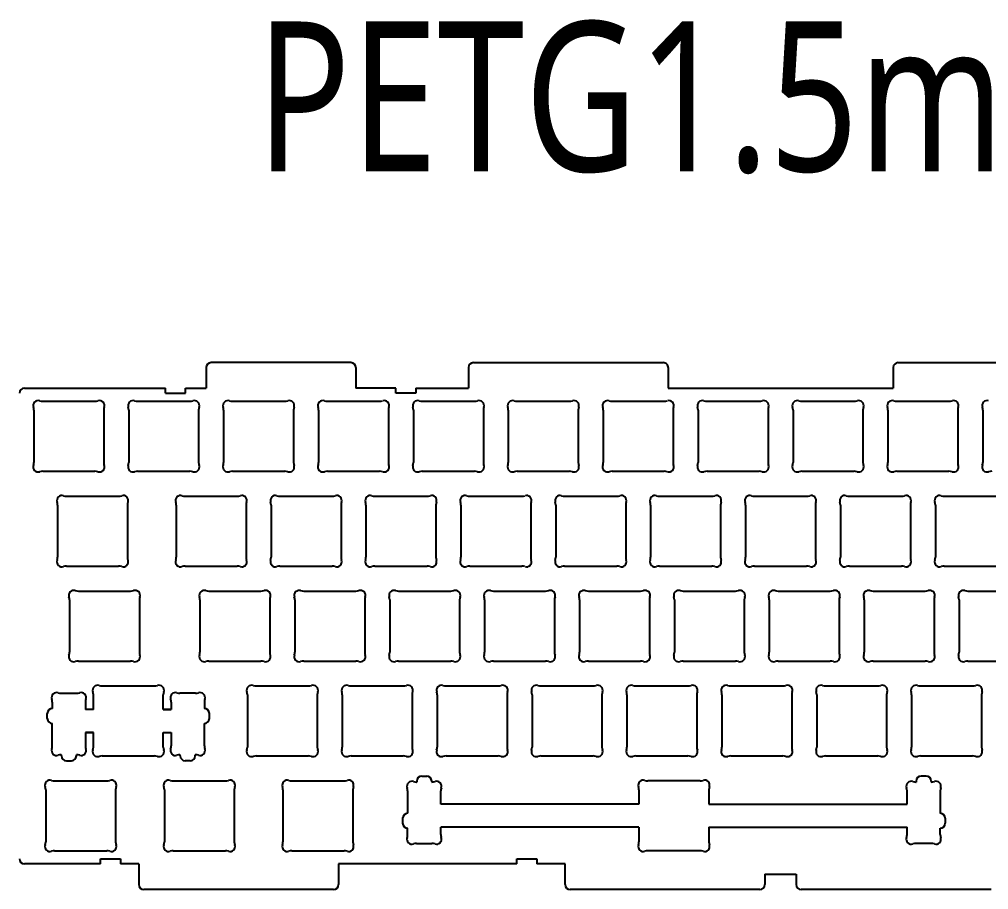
# Model space of a CAD drawing. Header units: inches. Extents: x 70 to 1310, y 181 to 772.
# Drawn here: x 999.9 to 1194, y 515.4 to 689.6 of the extents above; entities that cross this region are included whole.
import ezdxf

# ---------------------------------------------------------------- set-up
doc = ezdxf.new("R2010")
doc.units = ezdxf.units.IN
doc.header["$LTSCALE"] = 1.21
doc.header["$MEASUREMENT"] = 0
doc.layers.get('0').update_dxf_attribs({"linetype": 'CONTINUOUS'})
doc.styles.get("Standard").update_dxf_attribs({"font": 'txt', "width": 0.8})

msp = doc.modelspace()

# ---------------------------------------------------------------- linework, layer by layer
for p, q in [((1037.29, 619.91), (1037.29, 615.78)), ((1066.29, 620.91), (1038.29, 620.91)), ((1067.29, 619.91), (1067.29, 615.78)), ((1029.14, 614.78), (1029.14, 615.78)), ((1033.14, 614.78), (1033.14, 615.78)), ((1075.29, 615.78), (1067.29, 615.78)), ((1029.14, 614.78), (1033.14, 614.78)), ((1002.79, 611.38), (1002.79, 600.94)), ((1004.57, 613.16), (1015.01, 613.16)), ((1016.79, 611.38), (1016.79, 600.94)), ((1021.79, 611.38), (1021.79, 600.94)), ((1023.57, 613.16), (1034.01, 613.16)), ((1035.79, 611.38), (1035.79, 600.94)), ((1040.79, 611.38), (1040.79, 600.94)), ((1042.57, 613.16), (1053.01, 613.16)), ((1054.79, 611.38), (1054.79, 600.94)), ((1059.79, 611.38), (1059.79, 600.94)), ((1061.57, 613.16), (1072.01, 613.16)), ((1073.79, 611.38), (1073.79, 600.94)), ((1078.79, 611.38), (1078.79, 600.94)), ((1080.57, 613.16), (1091.01, 613.16)), ((1092.79, 611.38), (1092.79, 600.94)), ((1097.79, 611.38), (1097.79, 600.94)), ((1099.57, 613.16), (1110.01, 613.16)), ((1111.79, 611.38), (1111.79, 600.94)), ((1116.79, 611.38), (1116.79, 600.94)), ((1118.57, 613.16), (1129.01, 613.16)), ((1130.79, 611.38), (1130.79, 600.94)), ((1135.79, 611.38), (1135.79, 600.94)), ((1137.57, 613.16), (1148.01, 613.16)), ((1149.79, 611.38), (1149.79, 600.94)), ((1154.79, 611.38), (1154.79, 600.94)), ((1156.57, 613.16), (1167.01, 613.16)), ((1168.79, 611.38), (1168.79, 600.94)), ((1173.79, 611.38), (1173.79, 600.94)), ((1175.57, 613.16), (1186.01, 613.16)), ((1187.79, 611.38), (1187.79, 600.94)), ((1192.79, 611.38), (1192.79, 600.94)), ((1004.57, 599.16), (1015.01, 599.16)), ((1023.57, 599.16), (1034.01, 599.16)), ((1042.57, 599.16), (1053.01, 599.16)), ((1061.57, 599.16), (1072.01, 599.16)), ((1080.57, 599.16), (1091.01, 599.16)), ((1099.57, 599.16), (1110.01, 599.16)), ((1118.57, 599.16), (1129.01, 599.16)), ((1137.57, 599.16), (1148.01, 599.16)), ((1156.57, 599.16), (1167.01, 599.16)), ((1175.57, 599.16), (1186.01, 599.16)), ((1009.32, 594.16), (1019.76, 594.16)), ((1033.07, 594.16), (1043.51, 594.16)), ((1052.07, 594.16), (1062.51, 594.16)), ((1071.07, 594.16), (1081.51, 594.16)), ((1090.07, 594.16), (1100.51, 594.16)), ((1109.07, 594.16), (1119.51, 594.16)), ((1128.07, 594.16), (1138.51, 594.16)), ((1147.07, 594.16), (1157.51, 594.16)), ((1166.07, 594.16), (1176.51, 594.16)), ((1185.07, 594.16), (1195.51, 594.16)), ((1007.54, 592.38), (1007.54, 581.94)), ((1021.54, 592.38), (1021.54, 581.94)), ((1031.29, 592.38), (1031.29, 581.94)), ((1045.29, 592.38), (1045.29, 581.94)), ((1050.29, 592.38), (1050.29, 581.94)), ((1064.29, 592.38), (1064.29, 581.94)), ((1069.29, 592.38), (1069.29, 581.94)), ((1083.29, 592.38), (1083.29, 581.94)), ((1088.29, 592.38), (1088.29, 581.94)), ((1102.29, 592.38), (1102.29, 581.94)), ((1107.29, 592.38), (1107.29, 581.94)), ((1121.29, 592.38), (1121.29, 581.94)), ((1126.29, 592.38), (1126.29, 581.94)), ((1140.29, 592.38), (1140.29, 581.94)), ((1145.29, 592.38), (1145.29, 581.94)), ((1159.29, 592.38), (1159.29, 581.94)), ((1164.29, 592.38), (1164.29, 581.94)), ((1178.29, 592.38), (1178.29, 581.94)), ((1183.29, 592.38), (1183.29, 581.94)), ((1009.32, 580.16), (1019.76, 580.16)), ((1033.07, 580.16), (1043.51, 580.16)), ((1052.07, 580.16), (1062.51, 580.16)), ((1071.07, 580.16), (1081.51, 580.16)), ((1090.07, 580.16), (1100.51, 580.16)), ((1109.07, 580.16), (1119.51, 580.16)), ((1128.07, 580.16), (1138.51, 580.16)), ((1147.07, 580.16), (1157.51, 580.16)), ((1166.07, 580.16), (1176.51, 580.16)), ((1185.07, 580.16), (1195.51, 580.16)), ((1011.7, 575.16), (1022.14, 575.16)), ((1037.82, 575.16), (1048.26, 575.16)), ((1056.82, 575.16), (1067.26, 575.16)), ((1075.82, 575.16), (1086.26, 575.16)), ((1094.82, 575.16), (1105.26, 575.16)), ((1113.82, 575.16), (1124.26, 575.16)), ((1132.82, 575.16), (1143.26, 575.16)), ((1151.82, 575.16), (1162.26, 575.16)), ((1170.82, 575.16), (1181.26, 575.16)), ((1189.82, 575.16), (1200.26, 575.16)), ((1009.92, 573.38), (1009.92, 562.94)), ((1023.92, 573.38), (1023.92, 562.94)), ((1036.04, 573.38), (1036.04, 562.94)), ((1050.04, 573.38), (1050.04, 562.94)), ((1055.04, 573.38), (1055.04, 562.94)), ((1069.04, 573.38), (1069.04, 562.94)), ((1074.04, 573.38), (1074.04, 562.94)), ((1088.04, 573.38), (1088.04, 562.94)), ((1093.04, 573.38), (1093.04, 562.94)), ((1107.04, 573.38), (1107.04, 562.94)), ((1112.04, 573.38), (1112.04, 562.94)), ((1126.04, 573.38), (1126.04, 562.94)), ((1131.04, 573.38), (1131.04, 562.94)), ((1145.04, 573.38), (1145.04, 562.94)), ((1150.04, 573.38), (1150.04, 562.94)), ((1164.04, 573.38), (1164.04, 562.94)), ((1169.04, 573.38), (1169.04, 562.94)), ((1183.04, 573.38), (1183.04, 562.94)), ((1188.04, 573.38), (1188.04, 562.94)), ((1011.7, 561.16), (1022.14, 561.16)), ((1037.82, 561.16), (1048.26, 561.16)), ((1056.82, 561.16), (1067.26, 561.16)), ((1075.82, 561.16), (1086.26, 561.16)), ((1094.82, 561.16), (1105.26, 561.16)), ((1113.82, 561.16), (1124.26, 561.16)), ((1132.82, 561.16), (1143.26, 561.16)), ((1151.82, 561.16), (1162.26, 561.16)), ((1170.82, 561.16), (1181.26, 561.16)), ((1189.82, 561.16), (1200.26, 561.16)), ((1016.48, 556.16), (1026.92, 556.16)), ((1047.32, 556.16), (1057.76, 556.16)), ((1066.32, 556.16), (1076.76, 556.16)), ((1085.32, 556.16), (1095.76, 556.16)), ((1104.32, 556.16), (1114.76, 556.16)), ((1123.32, 556.16), (1133.76, 556.16)), ((1142.32, 556.16), (1152.76, 556.16)), ((1161.32, 556.16), (1171.76, 556.16)), ((1180.32, 556.16), (1190.76, 556.16)), ((1008.25, 554.69), (1011.35, 554.69)), ((1014.7, 551.46), (1014.7, 554.38)), ((1028.7, 551.46), (1028.7, 554.38)), ((1035.15, 554.69), (1032.05, 554.69)), ((1045.54, 554.38), (1045.54, 543.94)), ((1059.54, 554.38), (1059.54, 543.94)), ((1064.54, 554.38), (1064.54, 543.94)), ((1078.54, 554.38), (1078.54, 543.94)), ((1083.54, 554.38), (1083.54, 543.94)), ((1097.54, 554.38), (1097.54, 543.94)), ((1102.54, 554.38), (1102.54, 543.94)), ((1116.54, 554.38), (1116.54, 543.94)), ((1121.54, 554.38), (1121.54, 543.94)), ((1135.54, 554.38), (1135.54, 543.94)), ((1140.54, 554.38), (1140.54, 543.94)), ((1154.54, 554.38), (1154.54, 543.94)), ((1159.54, 554.38), (1159.54, 543.94)), ((1173.54, 554.38), (1173.54, 543.94)), ((1178.54, 554.38), (1178.54, 543.94)), ((1192.54, 554.38), (1192.54, 543.94)), ((1006.48, 552.91), (1006.48, 551.66)), ((1013.13, 552.91), (1013.13, 551.46)), ((1014.7, 551.46), (1013.13, 551.46)), ((1028.7, 551.46), (1030.28, 551.46)), ((1030.28, 552.91), (1030.28, 551.46)), ((1036.93, 552.91), (1036.93, 551.66)), ((1005.48, 549.66), (1005.48, 550.66)), ((1037.93, 549.66), (1037.93, 550.66)), ((1006.48, 544.17), (1006.48, 548.66)), ((1036.93, 544.17), (1036.93, 548.66)), ((1014.7, 546.86), (1013.13, 546.86)), ((1013.13, 546.86), (1013.13, 544.17)), ((1014.7, 543.94), (1014.7, 546.86)), ((1028.7, 546.86), (1030.28, 546.86)), ((1028.7, 543.94), (1028.7, 546.86)), ((1030.28, 546.86), (1030.28, 544.17)), ((1008.25, 542.39), (1008.3, 542.39)), ((1008.3, 542.19), (1008.3, 542.39)), ((1011.3, 542.19), (1011.3, 542.39)), ((1011.35, 542.39), (1011.3, 542.39)), ((1016.48, 542.16), (1026.92, 542.16)), ((1032.05, 542.39), (1032.1, 542.39)), ((1032.1, 542.19), (1032.1, 542.39)), ((1035.1, 542.19), (1035.1, 542.39)), ((1035.15, 542.39), (1035.1, 542.39)), ((1047.32, 542.16), (1057.76, 542.16)), ((1066.32, 542.16), (1076.76, 542.16)), ((1085.32, 542.16), (1095.76, 542.16)), ((1104.32, 542.16), (1114.76, 542.16)), ((1123.32, 542.16), (1133.76, 542.16)), ((1142.32, 542.16), (1152.76, 542.16)), ((1161.32, 542.16), (1171.76, 542.16)), ((1180.32, 542.16), (1190.76, 542.16)), ((1009.3, 541.19), (1010.3, 541.19)), ((1034.1, 541.19), (1033.1, 541.19)), ((1080.45, 538.13), (1081.45, 538.13)), ((1181.45, 538.13), (1180.45, 538.13)), ((1006.95, 537.16), (1017.39, 537.16)), ((1030.7, 537.16), (1041.14, 537.16)), ((1054.45, 537.16), (1064.89, 537.16)), ((1079.4, 536.93), (1079.45, 536.93)), ((1079.45, 537.13), (1079.45, 536.93)), ((1082.45, 537.13), (1082.45, 536.93)), ((1082.5, 536.93), (1082.45, 536.93)), ((1136.17, 537.16), (1125.73, 537.16)), ((1179.4, 536.93), (1179.45, 536.93)), ((1179.45, 537.13), (1179.45, 536.93)), ((1182.45, 537.13), (1182.45, 536.93)), ((1182.49, 536.93), (1182.45, 536.93)), ((1005.17, 535.38), (1005.17, 524.94)), ((1019.17, 535.38), (1019.17, 524.94)), ((1028.92, 535.38), (1028.92, 524.94)), ((1042.92, 535.38), (1042.92, 524.94)), ((1052.67, 535.38), (1052.67, 524.94)), ((1066.67, 535.38), (1066.67, 524.94)), ((1077.63, 535.15), (1077.63, 530.66)), ((1084.28, 532.46), (1084.28, 535.15)), ((1123.95, 535.38), (1123.95, 532.46)), ((1137.95, 535.38), (1137.95, 532.46)), ((1177.62, 532.46), (1177.62, 535.15)), ((1184.27, 535.15), (1184.27, 530.66)), ((1123.95, 532.46), (1084.28, 532.46)), ((1137.95, 532.46), (1177.62, 532.46)), ((1076.63, 529.66), (1076.63, 528.66)), ((1123.95, 527.86), (1084.28, 527.86)), ((1084.28, 526.41), (1084.28, 527.86)), ((1123.95, 527.86), (1123.95, 524.94)), ((1137.95, 527.86), (1177.62, 527.86)), ((1137.95, 527.86), (1137.95, 524.94)), ((1177.62, 526.41), (1177.62, 527.86)), ((1185.27, 529.66), (1185.27, 528.66)), ((1077.63, 526.41), (1077.63, 527.66)), ((1184.27, 526.41), (1184.27, 527.66)), ((1079.4, 524.63), (1082.5, 524.63)), ((1182.49, 524.63), (1179.4, 524.63)), ((1006.95, 523.16), (1017.39, 523.16)), ((1030.7, 523.16), (1041.14, 523.16)), ((1054.45, 523.16), (1064.89, 523.16)), ((1136.17, 523.16), (1125.73, 523.16)), ((1063.79, 520.53), (1063.79, 516.38)), ((1149.14, 518.46), (1149.14, 516.38)), ((1149.14, 518.46), (1155.44, 518.46)), ((1155.44, 518.46), (1155.44, 516.38)), ((1062.79, 515.38), (1024.79, 515.38)), ((1148.14, 515.38), (1110.14, 515.38))]:
    msp.add_line(p, q)
at = {"linetype": 'Continuous'}
for p, q in [((1089.82, 619.92), (1089.79, 615.78)), ((1090.82, 620.91), (1128.82, 620.91)), ((1129.82, 619.91), (1129.79, 615.78)), ((1174.86, 619.92), (1174.83, 615.78)), ((1175.86, 620.91), (1213.83, 620.91)), ((1000.89, 615.78), (1029.14, 615.78)), ((1033.14, 615.78), (1037.29, 615.78)), ((1075.29, 614.78), (1075.29, 615.78)), ((1079.29, 615.78), (1089.79, 615.78)), ((1079.29, 615.78), (1079.29, 614.78)), ((1129.79, 615.78), (1174.83, 615.78)), ((1079.29, 614.78), (1075.29, 614.78)), ((1016.14, 520.53), (1000.89, 520.53)), ((1016.14, 520.53), (1016.14, 521.53)), ((1016.14, 521.53), (1020.14, 521.53)), ((1020.14, 521.53), (1020.14, 520.53)), ((1023.79, 520.53), (1020.14, 520.53)), ((1023.79, 520.53), (1023.79, 516.38)), ((1099.49, 520.53), (1063.79, 520.53)), ((1099.49, 520.53), (1099.49, 521.53)), ((1099.49, 521.53), (1103.49, 521.53)), ((1103.49, 521.53), (1103.49, 520.53)), ((1109.14, 520.53), (1103.49, 520.53)), ((1109.14, 516.38), (1109.14, 520.53)), ((1194.44, 515.38), (1156.44, 515.38))]:
    msp.add_line(p, q, dxfattribs=at)
at = {"color": 0}
for p, q in [((1014.7, 551.46), (1013.17, 551.46)), ((1030.23, 551.46), (1028.7, 551.46)), ((1013.17, 546.86), (1014.7, 546.86)), ((1028.7, 546.86), (1030.23, 546.86))]:
    msp.add_line(p, q, dxfattribs=at)
for centre, radius, start, end in [((1038.29, 619.91), 1, 90, 180), ((1066.29, 619.91), 1, 0, 90), ((1003.65, 612.3), 1, 72.0237, 197.9763), ((1004.57, 615.16), 2, 252.0237, 270), ((1015.01, 615.16), 2, 270, 287.9763), ((1015.94, 612.3), 1, 342.0237, 107.9763), ((1022.65, 612.3), 1, 72.0237, 197.9763), ((1023.57, 615.16), 2, 252.0237, 270), ((1034.01, 615.16), 2, 270, 287.9763), ((1034.94, 612.3), 1, 342.0237, 107.9763), ((1041.65, 612.3), 1, 72.0237, 197.9763), ((1042.57, 615.16), 2, 252.0237, 270), ((1053.01, 615.16), 2, 270, 287.9763), ((1053.94, 612.3), 1, 342.0237, 107.9763), ((1060.65, 612.3), 1, 72.0237, 197.9763), ((1061.57, 615.16), 2, 252.0237, 270), ((1072.01, 615.16), 2, 270, 287.9763), ((1072.94, 612.3), 1, 342.0237, 107.9763), ((1079.65, 612.3), 1, 72.0237, 197.9763), ((1080.57, 615.16), 2, 252.0237, 270), ((1091.01, 615.16), 2, 270, 287.9763), ((1091.94, 612.3), 1, 342.0237, 107.9763), ((1098.65, 612.3), 1, 72.0237, 197.9763), ((1099.57, 615.16), 2, 252.0237, 270), ((1110.01, 615.16), 2, 270, 287.9763), ((1110.94, 612.3), 1, 342.0237, 107.9763), ((1117.65, 612.3), 1, 72.0237, 197.9763), ((1118.57, 615.16), 2, 252.0237, 270), ((1129.01, 615.16), 2, 270, 287.9763), ((1129.94, 612.3), 1, 342.0237, 107.9763), ((1136.65, 612.3), 1, 72.0237, 197.9763), ((1137.57, 615.16), 2, 252.0237, 270), ((1148.01, 615.16), 2, 270, 287.9763), ((1148.94, 612.3), 1, 342.0237, 107.9763), ((1155.65, 612.3), 1, 72.0237, 197.9763), ((1156.57, 615.16), 2, 252.0237, 270), ((1167.01, 615.16), 2, 270, 287.9763), ((1167.94, 612.3), 1, 342.0237, 107.9763), ((1174.65, 612.3), 1, 72.0237, 197.9763), ((1175.57, 615.16), 2, 252.0237, 270), ((1186.01, 615.16), 2, 270, 287.9763), ((1186.94, 612.3), 1, 342.0237, 107.9763), ((1193.65, 612.3), 1, 72.0237, 197.9763), ((1000.79, 611.38), 2, 0, 17.9763), ((1018.79, 611.38), 2, 162.0237, 180), ((1019.79, 611.38), 2, 0, 17.9763), ((1037.79, 611.38), 2, 162.0237, 180), ((1038.79, 611.38), 2, 0, 17.9763), ((1056.79, 611.38), 2, 162.0237, 180), ((1057.79, 611.38), 2, 0, 17.9763), ((1075.79, 611.38), 2, 162.0237, 180), ((1076.79, 611.38), 2, 0, 17.9763), ((1094.79, 611.38), 2, 162.0237, 180), ((1095.79, 611.38), 2, 0, 17.9763), ((1113.79, 611.38), 2, 162.0237, 180), ((1114.79, 611.38), 2, 0, 17.9763), ((1132.79, 611.38), 2, 162.0237, 180), ((1133.79, 611.38), 2, 0, 17.9763), ((1151.79, 611.38), 2, 162.0237, 180), ((1152.79, 611.38), 2, 0, 17.9763), ((1170.79, 611.38), 2, 162.0237, 180), ((1171.79, 611.38), 2, 0, 17.9763), ((1189.79, 611.38), 2, 162.0237, 180), ((1190.79, 611.38), 2, 0, 17.9763), ((1003.65, 600.01), 1, 162.0237, 287.9763), ((1000.79, 600.94), 2, 342.0237, 0), ((1015.94, 600.01), 1, 252.0237, 17.9763), ((1018.79, 600.94), 2, 180, 197.9763), ((1022.65, 600.01), 1, 162.0237, 287.9763), ((1019.79, 600.94), 2, 342.0237, 0), ((1034.94, 600.01), 1, 252.0237, 17.9763), ((1037.79, 600.94), 2, 180, 197.9763), ((1041.65, 600.01), 1, 162.0237, 287.9763), ((1038.79, 600.94), 2, 342.0237, 0), ((1053.94, 600.01), 1, 252.0237, 17.9763), ((1056.79, 600.94), 2, 180, 197.9763), ((1060.65, 600.01), 1, 162.0237, 287.9763), ((1057.79, 600.94), 2, 342.0237, 0), ((1072.94, 600.01), 1, 252.0237, 17.9763), ((1075.79, 600.94), 2, 180, 197.9763), ((1079.65, 600.01), 1, 162.0237, 287.9763), ((1076.79, 600.94), 2, 342.0237, 0), ((1091.94, 600.01), 1, 252.0237, 17.9763), ((1094.79, 600.94), 2, 180, 197.9763), ((1098.65, 600.01), 1, 162.0237, 287.9763), ((1095.79, 600.94), 2, 342.0237, 0), ((1110.94, 600.01), 1, 252.0237, 17.9763), ((1113.79, 600.94), 2, 180, 197.9763), ((1117.65, 600.01), 1, 162.0237, 287.9763), ((1114.79, 600.94), 2, 342.0237, 0), ((1129.94, 600.01), 1, 252.0237, 17.9763), ((1132.79, 600.94), 2, 180, 197.9763), ((1136.65, 600.01), 1, 162.0237, 287.9763), ((1133.79, 600.94), 2, 342.0237, 0), ((1148.94, 600.01), 1, 252.0237, 17.9763), ((1151.79, 600.94), 2, 180, 197.9763), ((1155.65, 600.01), 1, 162.0237, 287.9763), ((1152.79, 600.94), 2, 342.0237, 0), ((1167.94, 600.01), 1, 252.0237, 17.9763), ((1170.79, 600.94), 2, 180, 197.9763), ((1174.65, 600.01), 1, 162.0237, 287.9763), ((1171.79, 600.94), 2, 342.0237, 0), ((1186.94, 600.01), 1, 252.0237, 17.9763), ((1189.79, 600.94), 2, 180, 197.9763), ((1193.65, 600.01), 1, 162.0237, 287.9763), ((1190.79, 600.94), 2, 342.0237, 0), ((1004.57, 597.16), 2, 90, 107.9763), ((1015.01, 597.16), 2, 72.0237, 90), ((1023.57, 597.16), 2, 90, 107.9763), ((1034.01, 597.16), 2, 72.0237, 90), ((1042.57, 597.16), 2, 90, 107.9763), ((1053.01, 597.16), 2, 72.0237, 90), ((1061.57, 597.16), 2, 90, 107.9763), ((1072.01, 597.16), 2, 72.0237, 90), ((1080.57, 597.16), 2, 90, 107.9763), ((1091.01, 597.16), 2, 72.0237, 90), ((1099.57, 597.16), 2, 90, 107.9763), ((1110.01, 597.16), 2, 72.0237, 90), ((1118.57, 597.16), 2, 90, 107.9763), ((1129.01, 597.16), 2, 72.0237, 90), ((1137.57, 597.16), 2, 90, 107.9763), ((1148.01, 597.16), 2, 72.0237, 90), ((1156.57, 597.16), 2, 90, 107.9763), ((1167.01, 597.16), 2, 72.0237, 90), ((1175.57, 597.16), 2, 90, 107.9763), ((1186.01, 597.16), 2, 72.0237, 90), ((1194.57, 597.16), 2, 90, 107.9763), ((1008.4, 593.3), 1, 72.0237, 197.9763), ((1009.32, 596.16), 2, 252.0237, 270), ((1019.76, 596.16), 2, 270, 287.9763), ((1020.69, 593.3), 1, 342.0237, 107.9763), ((1032.15, 593.3), 1, 72.0237, 197.9763), ((1033.07, 596.16), 2, 252.0237, 270), ((1043.51, 596.16), 2, 270, 287.9763), ((1044.44, 593.3), 1, 342.0237, 107.9763), ((1051.15, 593.3), 1, 72.0237, 197.9763), ((1052.07, 596.16), 2, 252.0237, 270), ((1062.51, 596.16), 2, 270, 287.9763), ((1063.44, 593.3), 1, 342.0237, 107.9763), ((1070.15, 593.3), 1, 72.0237, 197.9763), ((1071.07, 596.16), 2, 252.0237, 270), ((1081.51, 596.16), 2, 270, 287.9763), ((1082.44, 593.3), 1, 342.0237, 107.9763), ((1089.15, 593.3), 1, 72.0237, 197.9763), ((1090.07, 596.16), 2, 252.0237, 270), ((1100.51, 596.16), 2, 270, 287.9763), ((1101.44, 593.3), 1, 342.0237, 107.9763), ((1108.15, 593.3), 1, 72.0237, 197.9763), ((1109.07, 596.16), 2, 252.0237, 270), ((1119.51, 596.16), 2, 270, 287.9763), ((1120.44, 593.3), 1, 342.0237, 107.9763), ((1127.15, 593.3), 1, 72.0237, 197.9763), ((1128.07, 596.16), 2, 252.0237, 270), ((1138.51, 596.16), 2, 270, 287.9763), ((1139.44, 593.3), 1, 342.0237, 107.9763), ((1146.15, 593.3), 1, 72.0237, 197.9763), ((1147.07, 596.16), 2, 252.0237, 270), ((1157.51, 596.16), 2, 270, 287.9763), ((1158.44, 593.3), 1, 342.0237, 107.9763), ((1165.15, 593.3), 1, 72.0237, 197.9763), ((1166.07, 596.16), 2, 252.0237, 270), ((1176.51, 596.16), 2, 270, 287.9763), ((1177.44, 593.3), 1, 342.0237, 107.9763), ((1184.15, 593.3), 1, 72.0237, 197.9763), ((1185.07, 596.16), 2, 252.0237, 270), ((1005.54, 592.38), 2, 0, 17.9763), ((1023.54, 592.38), 2, 162.0237, 180), ((1029.29, 592.38), 2, 0, 17.9763), ((1047.29, 592.38), 2, 162.0237, 180), ((1048.29, 592.38), 2, 0, 17.9763), ((1066.29, 592.38), 2, 162.0237, 180), ((1067.29, 592.38), 2, 0, 17.9763), ((1085.29, 592.38), 2, 162.0237, 180), ((1086.29, 592.38), 2, 0, 17.9763), ((1104.29, 592.38), 2, 162.0237, 180), ((1105.29, 592.38), 2, 0, 17.9763), ((1123.29, 592.38), 2, 162.0237, 180), ((1124.29, 592.38), 2, 0, 17.9763), ((1142.29, 592.38), 2, 162.0237, 180), ((1143.29, 592.38), 2, 0, 17.9763), ((1161.29, 592.38), 2, 162.0237, 180), ((1162.29, 592.38), 2, 0, 17.9763), ((1180.29, 592.38), 2, 162.0237, 180), ((1181.29, 592.38), 2, 0, 17.9763), ((1008.4, 581.01), 1, 162.0237, 287.9763), ((1005.54, 581.94), 2, 342.0237, 0), ((1020.69, 581.01), 1, 252.0237, 17.9763), ((1023.54, 581.94), 2, 180, 197.9763), ((1032.15, 581.01), 1, 162.0237, 287.9763), ((1029.29, 581.94), 2, 342.0237, 0), ((1044.44, 581.01), 1, 252.0237, 17.9763), ((1047.29, 581.94), 2, 180, 197.9763), ((1051.15, 581.01), 1, 162.0237, 287.9763), ((1048.29, 581.94), 2, 342.0237, 0), ((1063.44, 581.01), 1, 252.0237, 17.9763), ((1066.29, 581.94), 2, 180, 197.9763), ((1070.15, 581.01), 1, 162.0237, 287.9763), ((1067.29, 581.94), 2, 342.0237, 0), ((1082.44, 581.01), 1, 252.0237, 17.9763), ((1085.29, 581.94), 2, 180, 197.9763), ((1089.15, 581.01), 1, 162.0237, 287.9763), ((1086.29, 581.94), 2, 342.0237, 0), ((1101.44, 581.01), 1, 252.0237, 17.9763), ((1104.29, 581.94), 2, 180, 197.9763), ((1108.15, 581.01), 1, 162.0237, 287.9763), ((1105.29, 581.94), 2, 342.0237, 0), ((1120.44, 581.01), 1, 252.0237, 17.9763), ((1123.29, 581.94), 2, 180, 197.9763), ((1127.15, 581.01), 1, 162.0237, 287.9763), ((1124.29, 581.94), 2, 342.0237, 0), ((1139.44, 581.01), 1, 252.0237, 17.9763), ((1142.29, 581.94), 2, 180, 197.9763), ((1146.15, 581.01), 1, 162.0237, 287.9763), ((1143.29, 581.94), 2, 342.0237, 0), ((1158.44, 581.01), 1, 252.0237, 17.9763), ((1161.29, 581.94), 2, 180, 197.9763), ((1165.15, 581.01), 1, 162.0237, 287.9763), ((1162.29, 581.94), 2, 342.0237, 0), ((1177.44, 581.01), 1, 252.0237, 17.9763), ((1180.29, 581.94), 2, 180, 197.9763), ((1184.15, 581.01), 1, 162.0237, 287.9763), ((1181.29, 581.94), 2, 342.0237, 0), ((1009.32, 578.16), 2, 90, 107.9763), ((1019.76, 578.16), 2, 72.0237, 90), ((1033.07, 578.16), 2, 90, 107.9763), ((1043.51, 578.16), 2, 72.0237, 90), ((1052.07, 578.16), 2, 90, 107.9763), ((1062.51, 578.16), 2, 72.0237, 90), ((1071.07, 578.16), 2, 90, 107.9763), ((1081.51, 578.16), 2, 72.0237, 90), ((1090.07, 578.16), 2, 90, 107.9763), ((1100.51, 578.16), 2, 72.0237, 90), ((1109.07, 578.16), 2, 90, 107.9763), ((1119.51, 578.16), 2, 72.0237, 90), ((1128.07, 578.16), 2, 90, 107.9763), ((1138.51, 578.16), 2, 72.0237, 90), ((1147.07, 578.16), 2, 90, 107.9763), ((1157.51, 578.16), 2, 72.0237, 90), ((1166.07, 578.16), 2, 90, 107.9763), ((1176.51, 578.16), 2, 72.0237, 90), ((1185.07, 578.16), 2, 90, 107.9763), ((1010.77, 574.3), 1, 72.0237, 197.9763), ((1011.7, 577.16), 2, 252.0237, 270), ((1022.14, 577.16), 2, 270, 287.9763), ((1023.07, 574.3), 1, 342.0237, 107.9763), ((1036.9, 574.3), 1, 72.0237, 197.9763), ((1037.82, 577.16), 2, 252.0237, 270), ((1048.26, 577.16), 2, 270, 287.9763), ((1049.19, 574.3), 1, 342.0237, 107.9763), ((1055.9, 574.3), 1, 72.0237, 197.9763), ((1056.82, 577.16), 2, 252.0237, 270), ((1067.26, 577.16), 2, 270, 287.9763), ((1068.19, 574.3), 1, 342.0237, 107.9763), ((1074.9, 574.3), 1, 72.0237, 197.9763), ((1075.82, 577.16), 2, 252.0237, 270), ((1086.26, 577.16), 2, 270, 287.9763), ((1087.19, 574.3), 1, 342.0237, 107.9763), ((1093.9, 574.3), 1, 72.0237, 197.9763), ((1094.82, 577.16), 2, 252.0237, 270), ((1105.26, 577.16), 2, 270, 287.9763), ((1106.19, 574.3), 1, 342.0237, 107.9763), ((1112.9, 574.3), 1, 72.0237, 197.9763), ((1113.82, 577.16), 2, 252.0237, 270), ((1124.26, 577.16), 2, 270, 287.9763), ((1125.19, 574.3), 1, 342.0237, 107.9763), ((1131.9, 574.3), 1, 72.0237, 197.9763), ((1132.82, 577.16), 2, 252.0237, 270), ((1143.26, 577.16), 2, 270, 287.9763), ((1144.19, 574.3), 1, 342.0237, 107.9763), ((1150.9, 574.3), 1, 72.0237, 197.9763), ((1151.82, 577.16), 2, 252.0237, 270), ((1162.26, 577.16), 2, 270, 287.9763), ((1163.19, 574.3), 1, 342.0237, 107.9763), ((1169.9, 574.3), 1, 72.0237, 197.9763), ((1170.82, 577.16), 2, 252.0237, 270), ((1181.26, 577.16), 2, 270, 287.9763), ((1182.19, 574.3), 1, 342.0237, 107.9763), ((1188.9, 574.3), 1, 72.0237, 197.9763), ((1189.82, 577.16), 2, 252.0237, 270), ((1007.92, 573.38), 2, 0, 17.9763), ((1025.92, 573.38), 2, 162.0237, 180), ((1034.04, 573.38), 2, 0, 17.9763), ((1052.04, 573.38), 2, 162.0237, 180), ((1053.04, 573.38), 2, 0, 17.9763), ((1071.04, 573.38), 2, 162.0237, 180), ((1072.04, 573.38), 2, 0, 17.9763), ((1090.04, 573.38), 2, 162.0237, 180), ((1091.04, 573.38), 2, 0, 17.9763), ((1109.04, 573.38), 2, 162.0237, 180), ((1110.04, 573.38), 2, 0, 17.9763), ((1128.04, 573.38), 2, 162.0237, 180), ((1129.04, 573.38), 2, 0, 17.9763), ((1147.04, 573.38), 2, 162.0237, 180), ((1148.04, 573.38), 2, 0, 17.9763), ((1166.04, 573.38), 2, 162.0237, 180), ((1167.04, 573.38), 2, 0, 17.9763), ((1185.04, 573.38), 2, 162.0237, 180), ((1186.04, 573.38), 2, 0, 17.9763), ((1007.92, 562.94), 2, 342.0237, 0), ((1025.92, 562.94), 2, 180, 197.9763), ((1034.04, 562.94), 2, 342.0237, 0), ((1052.04, 562.94), 2, 180, 197.9763), ((1053.04, 562.94), 2, 342.0237, 0), ((1071.04, 562.94), 2, 180, 197.9763), ((1072.04, 562.94), 2, 342.0237, 0), ((1090.04, 562.94), 2, 180, 197.9763), ((1091.04, 562.94), 2, 342.0237, 0), ((1109.04, 562.94), 2, 180, 197.9763), ((1110.04, 562.94), 2, 342.0237, 0), ((1128.04, 562.94), 2, 180, 197.9763), ((1129.04, 562.94), 2, 342.0237, 0), ((1147.04, 562.94), 2, 180, 197.9763), ((1148.04, 562.94), 2, 342.0237, 0), ((1166.04, 562.94), 2, 180, 197.9763), ((1167.04, 562.94), 2, 342.0237, 0), ((1185.04, 562.94), 2, 180, 197.9763), ((1186.04, 562.94), 2, 342.0237, 0), ((1010.77, 562.01), 1, 162.0237, 287.9763), ((1011.7, 559.16), 2, 90, 107.9763), ((1022.14, 559.16), 2, 72.0237, 90), ((1023.07, 562.01), 1, 252.0237, 17.9763), ((1036.9, 562.01), 1, 162.0237, 287.9763), ((1037.82, 559.16), 2, 90, 107.9763), ((1048.26, 559.16), 2, 72.0237, 90), ((1049.19, 562.01), 1, 252.0237, 17.9763), ((1055.9, 562.01), 1, 162.0237, 287.9763), ((1056.82, 559.16), 2, 90, 107.9763), ((1067.26, 559.16), 2, 72.0237, 90), ((1068.19, 562.01), 1, 252.0237, 17.9763), ((1074.9, 562.01), 1, 162.0237, 287.9763), ((1075.82, 559.16), 2, 90, 107.9763), ((1086.26, 559.16), 2, 72.0237, 90), ((1087.19, 562.01), 1, 252.0237, 17.9763), ((1093.9, 562.01), 1, 162.0237, 287.9763), ((1094.82, 559.16), 2, 90, 107.9763), ((1105.26, 559.16), 2, 72.0237, 90), ((1106.19, 562.01), 1, 252.0237, 17.9763), ((1112.9, 562.01), 1, 162.0237, 287.9763), ((1113.82, 559.16), 2, 90, 107.9763), ((1124.26, 559.16), 2, 72.0237, 90), ((1125.19, 562.01), 1, 252.0237, 17.9763), ((1131.9, 562.01), 1, 162.0237, 287.9763), ((1132.82, 559.16), 2, 90, 107.9763), ((1143.26, 559.16), 2, 72.0237, 90), ((1144.19, 562.01), 1, 252.0237, 17.9763), ((1150.9, 562.01), 1, 162.0237, 287.9763), ((1151.82, 559.16), 2, 90, 107.9763), ((1162.26, 559.16), 2, 72.0237, 90), ((1163.19, 562.01), 1, 252.0237, 17.9763), ((1169.9, 562.01), 1, 162.0237, 287.9763), ((1170.82, 559.16), 2, 90, 107.9763), ((1181.26, 559.16), 2, 72.0237, 90), ((1182.19, 562.01), 1, 252.0237, 17.9763), ((1188.9, 562.01), 1, 162.0237, 287.9763), ((1189.82, 559.16), 2, 90, 107.9763), ((1015.55, 555.3), 1, 72.0237, 197.9763), ((1016.48, 558.16), 2, 252.0237, 270), ((1026.92, 558.16), 2, 270, 287.9763), ((1027.85, 555.3), 1, 342.0237, 107.9763), ((1046.4, 555.3), 1, 72.0237, 197.9763), ((1047.32, 558.16), 2, 252.0237, 270), ((1057.76, 558.16), 2, 270, 287.9763), ((1058.69, 555.3), 1, 342.0237, 107.9763), ((1065.4, 555.3), 1, 72.0237, 197.9763), ((1066.32, 558.16), 2, 252.0237, 270), ((1076.76, 558.16), 2, 270, 287.9763), ((1077.69, 555.3), 1, 342.0237, 107.9763), ((1084.4, 555.3), 1, 72.0237, 197.9763), ((1085.32, 558.16), 2, 252.0237, 270), ((1095.76, 558.16), 2, 270, 287.9763), ((1096.69, 555.3), 1, 342.0237, 107.9763), ((1103.4, 555.3), 1, 72.0237, 197.9763), ((1104.32, 558.16), 2, 252.0237, 270), ((1114.76, 558.16), 2, 270, 287.9763), ((1115.69, 555.3), 1, 342.0237, 107.9763), ((1122.4, 555.3), 1, 72.0237, 197.9763), ((1123.32, 558.16), 2, 252.0237, 270), ((1133.76, 558.16), 2, 270, 287.9763), ((1134.69, 555.3), 1, 342.0237, 107.9763), ((1141.4, 555.3), 1, 72.0237, 197.9763), ((1142.32, 558.16), 2, 252.0237, 270), ((1152.76, 558.16), 2, 270, 287.9763), ((1153.69, 555.3), 1, 342.0237, 107.9763), ((1160.4, 555.3), 1, 72.0237, 197.9763), ((1161.32, 558.16), 2, 252.0237, 270), ((1171.76, 558.16), 2, 270, 287.9763), ((1172.69, 555.3), 1, 342.0237, 107.9763), ((1179.4, 555.3), 1, 72.0237, 197.9763), ((1180.32, 558.16), 2, 252.0237, 270), ((1190.76, 558.16), 2, 270, 287.9763), ((1191.69, 555.3), 1, 342.0237, 107.9763), ((1007.33, 553.83), 1, 72.0237, 197.9763), ((1004.48, 552.91), 2, 0, 17.9763), ((1008.25, 556.69), 2, 252.0237, 270), ((1011.35, 556.69), 2, 270, 287.9763), ((1012.27, 553.83), 1, 342.0237, 107.9763), ((1015.13, 552.91), 2, 162.0237, 180), ((1012.7, 554.38), 2, 0, 17.9763), ((1030.7, 554.38), 2, 162.0237, 180), ((1031.13, 553.83), 1, 72.0237, 197.9763), ((1028.28, 552.91), 2, 0, 17.9763), ((1032.05, 556.69), 2, 252.0237, 270), ((1035.15, 556.69), 2, 270, 287.9763), ((1036.07, 553.83), 1, 342.0237, 107.9763), ((1038.93, 552.91), 2, 162.0237, 180), ((1043.54, 554.38), 2, 0, 17.9763), ((1061.54, 554.38), 2, 162.0237, 180), ((1062.54, 554.38), 2, 0, 17.9763), ((1080.54, 554.38), 2, 162.0237, 180), ((1081.54, 554.38), 2, 0, 17.9763), ((1099.54, 554.38), 2, 162.0237, 180), ((1100.54, 554.38), 2, 0, 17.9763), ((1118.54, 554.38), 2, 162.0237, 180), ((1119.54, 554.38), 2, 0, 17.9763), ((1137.54, 554.38), 2, 162.0237, 180), ((1138.54, 554.38), 2, 0, 17.9763), ((1156.54, 554.38), 2, 162.0237, 180), ((1157.54, 554.38), 2, 0, 17.9763), ((1175.54, 554.38), 2, 162.0237, 180), ((1176.54, 554.38), 2, 0, 17.9763), ((1194.54, 554.38), 2, 162.0237, 180), ((1006.48, 550.66), 1, 90, 180), ((1036.93, 550.66), 1, 0, 90), ((1006.48, 549.66), 1, 180, 270), ((1036.93, 549.66), 1, 270, 0), ((1007.33, 543.24), 1, 162.0237, 287.9763), ((1004.48, 544.17), 2, 342.0237, 0), ((1012.27, 543.24), 1, 252.0237, 17.9763), ((1015.13, 544.17), 2, 180, 197.9763), ((1012.7, 543.94), 2, 342.0237, 0), ((1030.7, 543.94), 2, 180, 197.9763), ((1031.13, 543.24), 1, 162.0237, 287.9763), ((1028.28, 544.17), 2, 342.0237, 0), ((1036.07, 543.24), 1, 252.0237, 17.9763), ((1038.93, 544.17), 2, 180, 197.9763), ((1043.54, 543.94), 2, 342.0237, 0), ((1061.54, 543.94), 2, 180, 197.9763), ((1062.54, 543.94), 2, 342.0237, 0), ((1080.54, 543.94), 2, 180, 197.9763), ((1081.54, 543.94), 2, 342.0237, 0), ((1099.54, 543.94), 2, 180, 197.9763), ((1100.54, 543.94), 2, 342.0237, 0), ((1118.54, 543.94), 2, 180, 197.9763), ((1119.54, 543.94), 2, 342.0237, 0), ((1137.54, 543.94), 2, 180, 197.9763), ((1138.54, 543.94), 2, 342.0237, 0), ((1156.54, 543.94), 2, 180, 197.9763), ((1157.54, 543.94), 2, 342.0237, 0), ((1175.54, 543.94), 2, 180, 197.9763), ((1176.54, 543.94), 2, 342.0237, 0), ((1194.54, 543.94), 2, 180, 197.9763), ((1008.25, 540.39), 2, 90, 107.9763), ((1009.3, 542.19), 1, 180, 270), ((1010.3, 542.19), 1, 270, 0), ((1011.35, 540.39), 2, 72.0237, 90), ((1015.55, 543.01), 1, 162.0237, 287.9763), ((1016.48, 540.16), 2, 90, 107.9763), ((1026.92, 540.16), 2, 72.0237, 90), ((1027.85, 543.01), 1, 252.0237, 17.9763), ((1032.05, 540.39), 2, 90, 107.9763), ((1033.1, 542.19), 1, 180, 270), ((1034.1, 542.19), 1, 270, 0), ((1035.15, 540.39), 2, 72.0237, 90), ((1046.4, 543.01), 1, 162.0237, 287.9763), ((1047.32, 540.16), 2, 90, 107.9763), ((1057.76, 540.16), 2, 72.0237, 90), ((1058.69, 543.01), 1, 252.0237, 17.9763), ((1065.4, 543.01), 1, 162.0237, 287.9763), ((1066.32, 540.16), 2, 90, 107.9763), ((1076.76, 540.16), 2, 72.0237, 90), ((1077.69, 543.01), 1, 252.0237, 17.9763), ((1084.4, 543.01), 1, 162.0237, 287.9763), ((1085.32, 540.16), 2, 90, 107.9763), ((1095.76, 540.16), 2, 72.0237, 90), ((1096.69, 543.01), 1, 252.0237, 17.9763), ((1103.4, 543.01), 1, 162.0237, 287.9763), ((1104.32, 540.16), 2, 90, 107.9763), ((1114.76, 540.16), 2, 72.0237, 90), ((1115.69, 543.01), 1, 252.0237, 17.9763), ((1122.4, 543.01), 1, 162.0237, 287.9763), ((1123.32, 540.16), 2, 90, 107.9763), ((1133.76, 540.16), 2, 72.0237, 90), ((1134.69, 543.01), 1, 252.0237, 17.9763), ((1141.4, 543.01), 1, 162.0237, 287.9763), ((1142.32, 540.16), 2, 90, 107.9763), ((1152.76, 540.16), 2, 72.0237, 90), ((1153.69, 543.01), 1, 252.0237, 17.9763), ((1160.4, 543.01), 1, 162.0237, 287.9763), ((1161.32, 540.16), 2, 90, 107.9763), ((1171.76, 540.16), 2, 72.0237, 90), ((1172.69, 543.01), 1, 252.0237, 17.9763), ((1179.4, 543.01), 1, 162.0237, 287.9763), ((1180.32, 540.16), 2, 90, 107.9763), ((1190.76, 540.16), 2, 72.0237, 90), ((1191.69, 543.01), 1, 252.0237, 17.9763), ((1080.45, 537.13), 1, 90, 180), ((1081.45, 537.13), 1, 360, 90), ((1180.45, 537.13), 1, 90, 180), ((1181.45, 537.13), 1, 0, 90), ((1006.02, 536.3), 1, 72.0237, 197.9763), ((1003.17, 535.38), 2, 0, 17.9763), ((1006.95, 539.16), 2, 252.0237, 270), ((1017.39, 539.16), 2, 270, 287.9763), ((1018.32, 536.3), 1, 342.0237, 107.9763), ((1021.17, 535.38), 2, 162.0237, 180), ((1029.77, 536.3), 1, 72.0237, 197.9763), ((1026.92, 535.38), 2, 0, 17.9763), ((1030.7, 539.16), 2, 252.0237, 270), ((1041.14, 539.16), 2, 270, 287.9763), ((1042.07, 536.3), 1, 342.0237, 107.9763), ((1044.92, 535.38), 2, 162.0237, 180), ((1053.52, 536.3), 1, 72.0237, 197.9763), ((1050.67, 535.38), 2, 0, 17.9763), ((1054.45, 539.16), 2, 252.0237, 270), ((1064.89, 539.16), 2, 270, 287.9763), ((1065.82, 536.3), 1, 342.0237, 107.9763), ((1068.67, 535.38), 2, 162.0237, 180), ((1078.48, 536.07), 1, 72.0237, 197.9763), ((1075.63, 535.15), 2, 0, 17.9763), ((1079.4, 538.93), 2, 252.0237, 270), ((1082.5, 538.93), 2, 270, 287.9763), ((1083.42, 536.07), 1, 342.0237, 107.9763), ((1086.28, 535.15), 2, 162.0237, 180), ((1124.8, 536.3), 1, 72.0237, 197.9763), ((1121.95, 535.38), 2, 0, 17.9763), ((1125.73, 539.16), 2, 252.0237, 270), ((1136.17, 539.16), 2, 270, 287.9763), ((1137.1, 536.3), 1, 342.0237, 107.9763), ((1139.95, 535.38), 2, 162.0237, 180), ((1178.48, 536.07), 1, 72.0237, 197.9763), ((1175.62, 535.15), 2, 0, 17.9763), ((1179.4, 538.93), 2, 252.0237, 270), ((1182.49, 538.93), 2, 270, 287.9763), ((1183.42, 536.07), 1, 342.0237, 107.9763), ((1186.27, 535.15), 2, 162.0237, 180), ((1077.63, 529.66), 1, 90, 180), ((1184.27, 529.66), 1, 0, 90), ((1077.63, 528.66), 1, 180, 270), ((1184.27, 528.66), 1, 270, 0), ((1075.63, 526.41), 2, 342.0237, 0), ((1086.28, 526.41), 2, 180, 197.9763), ((1175.62, 526.41), 2, 342.0237, 0), ((1186.27, 526.41), 2, 180, 197.9763), ((1006.02, 524.01), 1, 162.0237, 287.9763), ((1003.17, 524.94), 2, 342.0237, 0), ((1018.32, 524.01), 1, 252.0237, 17.9763), ((1021.17, 524.94), 2, 180, 197.9763), ((1029.77, 524.01), 1, 162.0237, 287.9763), ((1026.92, 524.94), 2, 342.0237, 0), ((1042.07, 524.01), 1, 252.0237, 17.9763), ((1044.92, 524.94), 2, 180, 197.9763), ((1053.52, 524.01), 1, 162.0237, 287.9763), ((1050.67, 524.94), 2, 342.0237, 0), ((1065.82, 524.01), 1, 252.0237, 17.9763), ((1068.67, 524.94), 2, 180, 197.9763), ((1078.48, 525.48), 1, 162.0237, 287.9763), ((1079.4, 522.63), 2, 90, 107.9763), ((1082.5, 522.63), 2, 72.0237, 90), ((1083.42, 525.48), 1, 252.0237, 17.9763), ((1124.8, 524.01), 1, 162.0237, 287.9763), ((1121.95, 524.94), 2, 342.0237, 0), ((1137.1, 524.01), 1, 252.0237, 17.9763), ((1139.95, 524.94), 2, 180, 197.9763), ((1178.48, 525.48), 1, 162.0237, 287.9763), ((1179.4, 522.63), 2, 90, 107.9763), ((1182.49, 522.63), 2, 72.0237, 90), ((1183.42, 525.48), 1, 252.0237, 17.9763), ((1006.95, 521.16), 2, 90, 107.9763), ((1017.39, 521.16), 2, 72.0237, 90), ((1030.7, 521.16), 2, 90, 107.9763), ((1041.14, 521.16), 2, 72.0237, 90), ((1054.45, 521.16), 2, 90, 107.9763), ((1064.89, 521.16), 2, 72.0237, 90), ((1125.73, 521.16), 2, 90, 107.9763), ((1136.17, 521.16), 2, 72.0237, 90), ((1024.79, 516.38), 1, 180, 270), ((1062.79, 516.38), 1, 270, 0), ((1148.14, 516.38), 1, 270, 0), ((1156.44, 516.38), 1, 180, 270)]:
    msp.add_arc(centre, radius, start, end)
at = {"linetype": 'Continuous'}
for centre, start, end in [((1090.82, 619.91), 90, 179.642), ((1128.82, 619.91), 359.6412, 90), ((1175.86, 619.91), 90, 179.6412), ((1000.89, 614.78), 90, 180), ((1000.89, 521.53), 180, 270), ((1110.14, 516.38), 180, 270)]:
    msp.add_arc(centre, 1, start, end, dxfattribs=at)

# ---------------------------------------------------------------- texts
at = {"linetype": 'Continuous', "insert": (1047.33, 689.22), "char_height": 30, "attachment_point": 1}
msp.add_mtext_dynamic_manual_height_columns('{\\fMicrosoft YaHei|b0|i0|c134|p34;PETG1.5mm}', width=182.79, gutter_width=450, heights=[50.08], dxfattribs=at)

doc.saveas('drawing.dxf')
